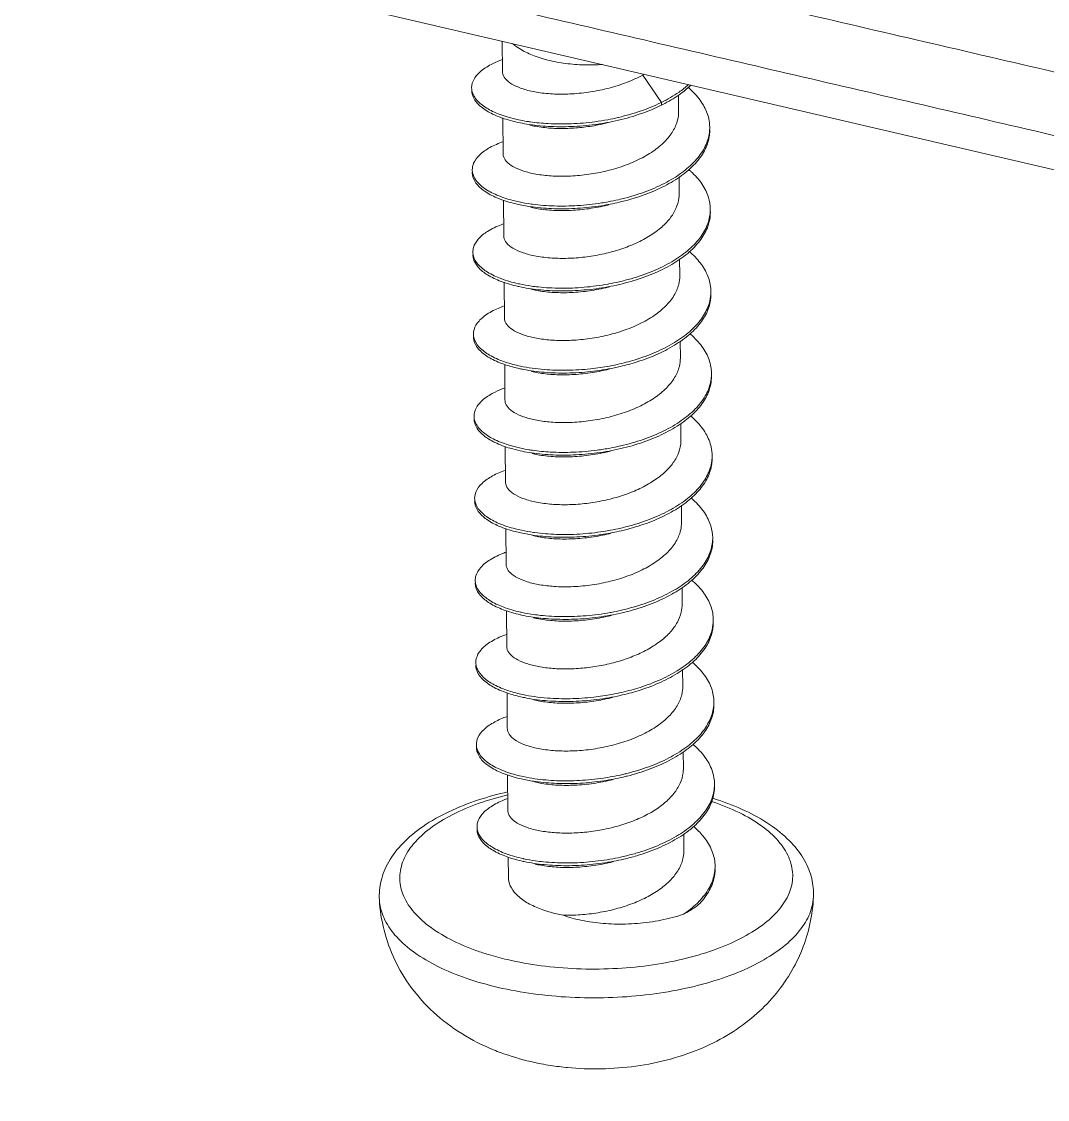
# Model space of a CAD drawing. Header units: millimetres. Extents: x 1884 to 2552, y 611 to 826.
# Drawn here: x 2005.06 to 2010.82, y 635.2 to 641.25 of the extents above; entities that cross this region are included whole.
import ezdxf

# ---------------------------------------------------------------- set-up
doc = ezdxf.new("R2010")
doc.units = ezdxf.units.MM
doc.layers.add('from', color=7, linetype='Continuous', lineweight=13)

# ---------------------------------------------------------------- blocks, each defined once
blk = doc.blocks.new('*u50')
at = {"color": 7, "linetype": 'Continuous'}
for p, q in [((-80.01827029347737, 36.86385281841513), (-80.02041706907721, 37.16063644761493)), ((-78.6613679917773, 36.83220227751508), (-78.48063451337725, 36.56740052401506)), ((-78.3154417508772, 36.47896581931514), (-78.3165860524773, 36.63716120411505)), ((-78.48063451337725, 36.56740052401506), (-78.48044297897718, 36.54092161881499)), ((-80.01252426237738, 36.06948566491496), (-80.01503691257722, 36.41685009001503)), ((-78.30969571967717, 35.68459866581497), (-78.31086182367721, 35.84580815281515)), ((-80.00677823127717, 35.27511851141503), (-80.00929287417739, 35.62275842511508)), ((-78.30394968857718, 34.89023151241508), (-78.30512354357734, 35.05251254751511)), ((-80.00103220007736, 34.48075135801514), (-80.00353831047732, 34.82721168111516)), ((-78.29820365737737, 34.09586435891515), (-78.2993682591773, 34.25686616711505)), ((-79.99528616897737, 33.68638420451498), (-79.99778263527719, 34.03151127361502)), ((-78.29245762627738, 33.30149720541499), (-78.29360034727733, 33.45947408611505)), ((-79.98954013777734, 32.89201705101505), (-79.99205240617721, 33.23932869171517)), ((-78.8788564775773, 33.24317755811512), (-78.87520852787725, 33.24402350461514)), ((-78.28671159507735, 32.50713005191506), (-78.28787699837721, 32.66824266101503)), ((-79.98379410667735, 32.09764989751511), (-79.98630891447738, 32.4453125985151)), ((-78.28096556397736, 31.71276289851517), (-78.28213941287731, 31.875043091615)), ((-79.97804807547732, 31.30328274411499), (-79.98055506607739, 31.64986473651493)), ((-78.27521953277733, 30.918395745015), (-78.27638262887717, 31.07918939371507)), ((-79.97230204437733, 30.50891559061506), (-79.97480320197724, 30.85469120221501)), ((-78.26947350167734, 30.12402859151507), (-78.27063252287735, 30.28425890551512)), ((-79.9665560131773, 29.71454843711513), (-79.96907102637738, 30.06223952811501)), ((-78.26372747057735, 29.32966143801514), (-78.26490056547732, 29.49183739151499)), ((-79.96188927997719, 29.06939015031503), (-79.96330885487737, 29.26564103691499)), ((-79.74585927357725, 27.28717622051499), (-79.66596150247733, 27.26990597011513)), ((-79.40731692457734, 27.23176707761513), (-79.39097481477734, 27.22963603211497))]:
    blk.add_line(p, q, dxfattribs=at)
blk.add_lwpolyline([(-84.03457348007737, 38.09542919401497), (-31.98478042597731, 25.97484134031515), (-5.019643914477228, 19.69576675041503)], dxfattribs=at)
for centre, radius, start, end in [((-79.20810162137718, 37.83828066511501), 1.1450377215, 298.5210037693973, 299.3391410374021), ((-79.16905870667733, 37.95874055931517), 1.5523385468, 295.9566858894975, 296.3258461817052), ((-79.15509825067738, 37.904472807915), 1.5213255998, 296.3251974870008, 296.823046670897), ((-79.4327953275772, 38.71998553021513), 2.3598462081, 280.5307520643984, 283.0020711012986), ((-79.42370209097726, 38.67936237701497), 2.3182187175, 283.0089802605956, 283.165260673406), ((-78.40334670197717, 36.32497812481506), 0.3889460718, 352.7841283953009, 0.4833420554982234), ((-79.50953636337726, 37.24236885251503), 1.6745739923, 257.9520804645006, 261.9877242948956), ((-79.42549923717729, 37.91858580621511), 2.3526482396, 280.506466305595, 282.989562661497), ((-78.38555064867728, 35.53057698781504), 0.3769502088, 356.533328351699, 0.5039543417999575), ((-79.42089099257737, 37.13032808481512), 2.3588596289, 280.4899809887063, 282.9663222205007), ((-79.52989839117731, 36.31899693761511), 1.5429555638, 257.3735663225979, 257.8734409943), ((-79.50295367197737, 36.45166193481509), 1.6783212882, 257.9255264406945, 261.9464412780994), ((-79.43377606367721, 37.19740355831505), 2.4271599993, 280.3217449915947, 280.5007859373035), ((-78.3893452284774, 34.73723496561502), 0.3864900547, 356.4718900100942, 0.3395513896059046), ((-79.4970517201773, 35.65923826921494), 1.6802661656, 258.0187352719933, 261.9186172506063), ((-79.41782876037723, 36.34848219781497), 2.3716617452, 280.5519215860045, 282.9447738092067), ((-78.39275041397718, 33.94276189971492), 0.3955870883, 356.5373052534977, 0.3470347376979137), ((-79.40981912237726, 35.54251116231512), 2.3598424425, 280.5317952226066, 283.0028306987011), ((-78.38080997697739, 33.14753685621508), 0.3893917276, 352.5681153966001, 0.4787641309958701), ((-79.40252864117724, 34.74114696791503), 2.3526801158, 280.5074665123021, 282.990433315607), ((-79.4864969115772, 34.06527345851509), 1.6749510398, 257.9541375780991, 261.9888929195964), ((-78.36291220737735, 32.35307564201503), 0.3772937809, 356.5372469632034, 0.5084630121972118), ((-79.50764918517734, 33.13798486051496), 1.5393367587, 257.2946676869957, 257.8735284011016), ((-79.48007713677725, 33.27360123511494), 1.6777197961, 257.9258531058949, 261.9486737478039), ((-79.39779203887724, 33.95229594821512), 2.3582846908, 280.4903995057995, 282.9674519907959), ((-78.3665406325772, 31.55978242731499), 0.3866688393, 356.4708878532945, 0.3370117833984526), ((-79.47294903507736, 32.48827985991511), 1.6868681705, 258.0222144558954, 261.9068778380053), ((-79.39443987037725, 33.16896859411509), 2.3695775846, 280.5493824235004, 282.9447295473993), ((-78.36960833667717, 30.76488153631499), 0.3954197444, 356.5839937532942, 0.4068232197018763), ((-80.13015386927736, 30.3535010564151), 0.1409345532, 179.8502377693941, 190.1258872708986), ((-79.46934135847732, 31.68228485091504), 1.6750472233, 257.9657617258991, 261.9106969040041), ((-79.38558282647728, 32.35920584151495), 2.3538750304, 280.5157584422034, 282.9963802707023), ((-79.37160596937724, 32.29743430401504), 2.2905425836, 283.0032076153954, 284.0158634855043), ((-78.34528061007722, 29.97003038651496), 0.3769035521, 356.5309430630967, 0.5004501783053661), ((-79.48633712267724, 30.7746801963151), 1.5595484002, 257.7418965630941, 257.8745371100945), ((-79.46219030367729, 30.89414919221508), 1.6814248118, 257.9251984449026, 261.936319288695), ((-79.38097878607732, 31.57127034211499), 2.3604028676, 280.5052252378957, 282.9631086769965), ((-78.35546597797725, 29.17674597201517), 0.3928026098, 356.4973026577065, 0.3222431371967893), ((-80.7552358035773, 28.87769025771513), 0.4551814453, 183.1935309716059, 188.0860794625065), ((-78.70467609687739, 29.40590142241513), 0.8168784715, 314.0083849614986, 314.6245514084007), ((-79.16794104237738, 30.13019085851511), 1.4508058743, 256.9103156961982, 259.4784922879012), ((-79.31765584227719, 31.09381989641497), 2.8944857009, 253.1793972305005, 256.9405097645948), ((-79.20352747997731, 29.62883209101506), 2.4036380739, 249.8094195619058, 256.9600988735956)]:
    blk.add_arc(centre, radius, start, end, dxfattribs=at)
for points, start_tangent, end_tangent in [([(-5.662924800377368, 20.78990181941504), (-6.032352048977373, 20.87575460081507), (-7.295416829977285, 21.16987561941505), (-8.55762616627726, 21.46379755481507), (-9.820069766377173, 21.75777405011513), (-12.34483435377729, 22.34569848991509), (-14.86962084617721, 22.93362803061495), (-17.39440145967728, 23.52155620231497), (-19.91918368337724, 24.10948474901511), (-24.96874728807734, 25.2853416462151), (-30.0183110434773, 26.46119857841518), (-35.06787475777719, 27.63705550111513), (-45.16700220687721, 29.98876935131511), (-55.26612965597724, 32.34048320141505), (-60.31569337027736, 33.516340124115), (-65.36525712567732, 34.69219705641513), (-70.41482073027737, 35.86805395351507), (-72.93960295407737, 36.45598250021499), (-75.46438356757722, 37.04391067201504), (-77.98917005987732, 37.63184021271513), (-80.5139346471774, 38.21976465261514), (-81.77637824617727, 38.51374114891519), (-83.03858756677732, 38.8076630989151), (-84.30165212917723, 39.10178432141515), (-84.67077122297724, 39.18791171011503)], (-0.9739532252521089, 0.226749013274622), (-0.9739316885210837, 0.2268414999387697)), ([(-5.581051293177325, 20.15629063071515), (-6.814979303677319, 20.44340154531506), (-8.049903324577372, 20.73105623021502), (-10.51892209067728, 21.30598540421511), (-15.45701470417725, 22.45587991851494), (-20.39516558507739, 23.60579258551502), (-25.33332053857725, 24.7557064734151), (-35.20963246647739, 27.05553482511505), (-40.14778827397731, 28.20544895781518), (-45.08594423997738, 29.355363132815), (-54.96225601417723, 31.6551914398151), (-64.83856795647716, 33.95501977791514), (-69.77672282697722, 35.10493374331509), (-74.71487315687727, 36.25484692381497), (-77.18397988137735, 36.82980896171512), (-79.65295734837719, 37.404749287615), (-80.88764279847737, 37.69225052821503), (-82.12195186717736, 37.97970106051503), (-83.3570243711772, 38.26721735621504), (-84.5905605002772, 38.554687720115)], (-0.9740739476732883, 0.2262298487471895), (-0.973810548469203, 0.2273609810194136)), ([(-79.0499809734772, 36.93444146831507), (-79.22897271947727, 36.93023160711505), (-79.40948048487735, 36.94426718211503), (-79.57891917757729, 36.97620725791512), (-79.72941782797739, 37.02456881941498), (-79.85396291227721, 37.08709851641515), (-79.91797414217717, 37.13375715711504)], (-0.9973023347094502, -0.07340335948088363), (-0.7589401474520234, 0.6511603892939902)), ([(-80.02010228847735, 36.98129321551505), (-80.11421781637728, 36.94146220981497), (-80.22544342167726, 36.87112783011503), (-80.2940095217773, 36.79252592221496), (-80.31716051737726, 36.70984834001501), (-80.31715596107733, 36.70880680951495)], (-0.9404775777129047, -0.3398557426604228), (0.008191619441569977, -0.9999664481225979)), ([(-78.6613679917773, 36.83220227751508), (-78.81625372357735, 36.76118531061502), (-78.9870889760773, 36.7064261774151), (-79.16616841347718, 36.66918721281513), (-79.34541142627722, 36.64993883401507), (-79.51672928267726, 36.64833799011512), (-79.67244807207726, 36.66325243921506), (-79.80549948887733, 36.69280506331506), (-79.90986233087733, 36.73445092351517), (-79.98082244567718, 36.78509759731514), (-80.01518320727723, 36.84125610701517), (-80.01785559467726, 36.86385157491509)], (-0.8786220435412014, -0.4775178578896116), (0.002657493296748813, 0.9999964688584544)), ([(-80.31715596107733, 36.70880680951495), (-80.31467709337721, 36.68343373891503)], (0.008191621280707944, -0.9999664481075321), (0.1814101927236181, -0.9834075157207106)), ([(-78.48063451337725, 36.56740052401506), (-78.31137745757724, 36.66681181651506), (-78.21980238117726, 36.73902869391509)], (0.8962839357709043, 0.4434806720467282), (0.7451325351652871, 0.666916415331151)), ([(-78.46862055357724, 36.54683517131502), (-78.31118592317739, 36.64033291141504), (-78.19602902187717, 36.73447946621513)], (0.8923966768617303, 0.451251782407716), (0.7189088576749346, 0.6951043478187434)), ([(-78.01441446967738, 36.3282592001151), (-78.02360657877716, 36.40998445911509), (-78.07570367857738, 36.54084312591499), (-78.17168045637732, 36.66445058191516), (-78.22502427767722, 36.71395890061513)], (-0.008112974961196607, 0.9999670892770817), (-0.7616403211507705, 0.6480000163559808)), ([(-80.31696442667726, 36.68232790441493), (-80.29377936827723, 36.60097226941502), (-80.2251910256773, 36.52320031191516), (-80.11397527127724, 36.45421197151495), (-79.96462117867736, 36.39781170381502), (-79.86963763157723, 36.37364369871511)], (0.008191619546398871, -0.9999664481217394), (0.9770648689399112, -0.2129418744245346)), ([(-80.31467709337721, 36.68343373891503), (-80.2939709026773, 36.62745117451504), (-80.22538256007738, 36.54967921701495), (-80.11416680567731, 36.48069087661497), (-79.96481271307721, 36.42429060891504), (-79.86398135377726, 36.39886028361502)], (0.1814101932723313, -0.983407515619489), (0.9779010619220567, -0.209068202010047)), ([(-78.8972229610772, 36.39519452301511), (-78.67808968177724, 36.45846398001504), (-78.48044297897718, 36.54092161881499)], (0.9738895569184624, 0.2270223137164298), (0.8962839358240187, 0.4434806719393827)), ([(-78.8957033624772, 36.42207299271513), (-78.67828121617731, 36.48494288511506), (-78.48961323147728, 36.562993873815)], (0.9737170685379687, 0.2277609941096694), (0.8991226871958348, 0.4376966910655608)), ([(-79.86963763157723, 36.37364369871511), (-79.78315468297728, 36.35729670251499), (-79.57689575337736, 36.33532403241497), (-79.35416342027725, 36.3338035577151), (-79.12394054317724, 36.3538209799151), (-78.8972229610772, 36.39519452301511)], (0.9770648689572972, -0.2129418743447608), (0.9738895569246456, 0.2270223136899053)), ([(-79.86398135377726, 36.39886028361502), (-79.78334621737736, 36.38377560761501), (-79.75138971677734, 36.37889364261514)], (0.9779010619525349, -0.2090682018674878), (0.9898347202857065, -0.1422224543344594)), ([(-79.75138971677734, 36.37889364261514), (-79.5770872877772, 36.36180293751499), (-79.35435495467732, 36.36028246281512), (-79.12413207757731, 36.38029988501512), (-79.0015021969773, 36.39988631651499)], (0.9898347202972438, -0.1422224542541619), (0.9831350598727739, 0.1828809832895628)), ([(-78.31548004857723, 36.47903215521501), (-78.3252182151773, 36.39690812921503), (-78.37070623107729, 36.28874766101512), (-78.4495928343772, 36.18845426871508), (-78.56178241247721, 36.09526914781509), (-78.7021857423772, 36.01384895601518), (-78.86139238047735, 35.94827678671504), (-79.03003551677739, 35.90005347801502), (-79.20647752317723, 35.86819717631511), (-79.38298208367723, 35.85356747021501), (-79.54815265157731, 35.85597545341511)], (0.005993992985285389, -0.9999820358626911), (-0.9978192261374563, 0.06600599935193541)), ([(-79.75468368077736, 36.34750826361505), (-79.70085196327727, 36.33622936151505), (-79.55149549997736, 36.31811164181499)], (0.9726628618400409, -0.2322217845016735), (0.9978192261497377, -0.0660059991662781)), ([(-79.55149549997736, 36.31811164181499), (-79.40652032787739, 36.31512980681509), (-79.25220735637731, 36.3252650889151), (-79.09338877837718, 36.34936046081498), (-78.99626560247725, 36.37120444691504)], (0.9978192261386455, -0.06600599933396036), (0.9691113895551715, 0.2466234267754075)), ([(-78.89147634187725, 35.60082484811505), (-78.8346392433773, 35.61485131901509), (-78.62131520277717, 35.68273609011499), (-78.4298247319773, 35.769710768815), (-78.26789173667726, 35.87329496581515), (-78.14204904417738, 35.99033897751519), (-78.05737515007718, 36.11715071011508), (-78.01728957027717, 36.249644459715), (-78.0142229352773, 36.30178029501508)], (0.9738698313194881, 0.2271069167721492), (-0.00811297500283126, 0.9999670892767439)), ([(-80.01375287777728, 36.18711818971497), (-80.13972387767717, 36.13069269671496), (-80.24075528867729, 36.0579396395151), (-80.29828045597719, 35.97793075391496), (-80.31124339317739, 35.91443930841501)], (-0.9407325478742585, -0.3391493378587166), (-0.002047043407894403, -0.9999979048044483)), ([(-78.89668613207732, 35.626139418815), (-78.83483077777737, 35.64133022421515), (-78.6215067370772, 35.70921499521501), (-78.43001626637738, 35.79618967391502), (-78.26808327107733, 35.89977387091517), (-78.14224057847719, 36.01681788261499), (-78.05756668447725, 36.1436296152151), (-78.01748110467724, 36.27612336481502)], (0.9743759897061847, 0.224925389149587), (0.1259890332351694, 0.9920316343264803)), ([(-79.54815265157731, 35.85597545341511), (-79.69585260147733, 35.87379109101516), (-79.82060676847732, 35.90505661171505), (-79.91762176557722, 35.94755618441513), (-79.9818271588772, 35.99798344611509), (-80.01097461537734, 36.05363882891515), (-80.01226185917722, 36.06949821281501)], (-0.9978192261422398, 0.0660059992796233), (0.00819629115923726, 0.9999664098414672)), ([(-80.31124339317739, 35.91443930841501), (-80.30998869697737, 35.8949145905151), (-80.30910992287727, 35.88920945141513)], (-0.002047043241403815, -0.999997904804789), (0.1722325413718873, -0.9850563190460642)), ([(-80.31105185887736, 35.88796040331499), (-80.30979716267734, 35.86843568541508), (-80.27522408037726, 35.78678197931504), (-80.19577027707737, 35.71080556251513), (-80.07464491447718, 35.64459248911498), (-79.91673639407736, 35.59183537981517), (-79.86388965017727, 35.57928549731514)], (-0.002047043289718685, -0.9999979048046901), (0.9770257666285892, -0.2131212127964217)), ([(-80.30910992287727, 35.88920945141513), (-80.27541561467729, 35.81326088441506), (-80.19596181137717, 35.73728446761515), (-80.07483644887725, 35.67107139421501), (-79.91692792847721, 35.61831428491496), (-79.85906968257723, 35.60468008031512)], (0.1722325419333958, -0.985056318947887), (0.9777381090330549, -0.2098289544950032)), ([(-78.00861502087719, 35.53389247191512), (-78.02651251157727, 35.64841636081496), (-78.08972294967725, 35.77786922051496), (-78.19601841517738, 35.89905908311516), (-78.21889229277735, 35.91924720961515)], (-0.008583930652663734, 0.9999631573885861), (-0.7611420564880951, 0.6485852063106847)), ([(-78.30973548827728, 35.68459835711496), (-78.31212601417724, 35.6424079072151), (-78.34096106967718, 35.54029556651517), (-78.40124906347728, 35.44214857941506), (-78.49066626097738, 35.35078470831513), (-78.60576950907739, 35.26876104401504), (-78.74212855397718, 35.19827573871498), (-78.89449629347723, 35.1410835316151), (-79.05701042027727, 35.098428315815), (-79.22341870717719, 35.07099533601513), (-79.38731927637718, 35.05888485481501), (-79.54240662047732, 35.06160829991518)], (0.007762301927242614, -0.9999698728805736), (-0.9978192261391684, 0.06600599932605453)), ([(-79.86388965017727, 35.57928549731514), (-79.72841536867736, 35.55568461981511), (-79.51727802477717, 35.53862140801516), (-79.29183997817722, 35.54235777201507), (-79.06119312067722, 35.56776757851503), (-78.89147634187725, 35.60082484811505)], (0.9770257666148746, -0.2131212128592944), (0.9738698313113774, 0.2271069168069294)), ([(-79.7429473016773, 35.58414166971511), (-79.7286069030772, 35.58216352491513), (-79.51746955917724, 35.56510031311495), (-79.2920315125773, 35.56883667711509), (-79.06138465507729, 35.59424648361505), (-78.99650208187722, 35.60538128001508)], (0.9900820440249329, -0.1404903772484465), (0.983206179943377, 0.1824982403234398)), ([(-79.54574946887737, 35.52374448831506), (-79.38057890087725, 35.52133650511496), (-79.20407434037725, 35.53596621121505), (-79.02763233397718, 35.56782251301502), (-78.99051953687717, 35.57683715711505)], (0.9978192261441552, -0.06600599925067063), (0.9691377209020736, 0.2465199341325863)), ([(-79.74893657917733, 35.55314560951501), (-79.69344941867735, 35.54156012601516), (-79.54574946887737, 35.52374448831506)], (0.9726354489604132, -0.2323365735857688), (0.9978192261256207, -0.06600599953085741)), ([(-78.89161409717735, 34.83161437561512), (-78.7747693855772, 34.8618628787151), (-78.56607099167718, 34.93465761031507), (-78.38121034717733, 35.02599724291508), (-78.22764419527721, 35.13322549231498), (-78.11156820447718, 35.25304581071509), (-78.03766730157736, 35.38165422741508), (-78.00929020567719, 35.5077835909151)], (0.9744590930501559, 0.224565081817872), (0.06045877942669986, 0.9981706948163894)), ([(-78.88572969047732, 34.80645503311507), (-78.77457785117736, 34.83538397361508), (-78.56587945727733, 34.90817870521505), (-78.38101881277726, 34.99951833771502), (-78.22745266087736, 35.10674658721496), (-78.11137667017738, 35.22656690561507), (-78.03747576717728, 35.35517532231506), (-78.00873534837729, 35.48841373231517), (-78.00842348657739, 35.50741356671506)], (0.9738838833604029, 0.2270466510012014), (-0.008583930608529544, 0.9999631573889651)), ([(-80.00816201687735, 35.39269336801499), (-80.03162100597729, 35.38389482341495), (-80.16281151387739, 35.31923571611492), (-80.25339955387722, 35.24430655511514), (-80.29974210797718, 35.16315119321507), (-80.30531818367717, 35.12007467501508)], (-0.9403631621187114, -0.340172196585932), (0.006287369528499067, -0.9999802342968646)), ([(-80.00660269427726, 35.27505944021505), (-80.0058950107773, 35.26329784301515), (-79.97938956267717, 35.20749428971499), (-79.91743347567717, 35.15647419361517), (-79.82007705917727, 35.112453629215), (-79.69203994947725, 35.07977676121504), (-79.54240662047732, 35.06160829991518)], (-0.008635018781132663, -0.9999627175303335), (0.9978192261340602, -0.06600599940327784)), ([(-80.30531818367717, 35.12007467501508), (-80.29997911967735, 35.08006438071516)], (0.006287369910139709, -0.9999802342944649), (0.2591926974034113, -0.9658256289893863)), ([(-80.30512664927733, 35.09359576991505), (-80.29978758537732, 35.05358547561514), (-80.25391691387722, 34.97293979441497), (-80.16379442087737, 34.89900945621503), (-80.03305918447722, 34.83579806431499), (-79.86698685517717, 34.78687728041496), (-79.85814253537728, 34.78492331281518)], (0.006287369710235394, -0.999980234295722), (0.9770832237740763, -0.212857637446389)), ([(-80.29997911967735, 35.08006438071516), (-80.2541084482773, 34.99941869951499), (-80.16398595527721, 34.92548836131505), (-80.03325071877725, 34.86227696941501), (-79.8671783894772, 34.81335618551498)], (0.2591926986141408, -0.9658256286644703), (0.9758133937105573, -0.2186051706961322)), ([(-78.00286196067736, 34.7395254042151), (-78.0032131600774, 34.75367940411502), (-78.03221594687739, 34.88659865601517), (-78.10638399567733, 35.01438866631497), (-78.21143093887736, 35.12341013281502)], (-0.006098579875413412, 0.9999814034888366), (-0.7598367870905235, 0.6501138800117643)), ([(-78.30398576437733, 34.89031223221514), (-78.31419585507729, 34.80628968121505), (-78.36057355547723, 34.69776652651512), (-78.44017736707724, 34.59762117201512), (-78.55251352817731, 34.50500402211514), (-78.69291867157722, 34.42403114551507), (-78.85210432657732, 34.35878500111517), (-79.0209963935772, 34.31075286941518), (-79.19626933327731, 34.27929494281511), (-79.37184836347728, 34.26482096681502), (-79.53666058937733, 34.26724114641502)], (0.005993359437948653, -0.9999820396600368), (-0.9978192261387658, 0.06600599933214268)), ([(-79.85814253537728, 34.78492331281518), (-79.67227706317726, 34.75524289731516), (-79.45678344307726, 34.74319411741499), (-79.22919715587727, 34.75224090171514), (-78.99869666077734, 34.78304312271507), (-78.88572969047732, 34.80645503311507)], (0.9770832237861661, -0.2128576373908935), (0.9738838833498553, 0.2270466510464435)), ([(-79.74319151927739, 34.75877437181498), (-79.68963676667727, 34.74754579611499), (-79.54000343767734, 34.72937733491494)], (0.9726634132440569, -0.2322194749292597), (0.9978192261327438, -0.06600599942317796)), ([(-79.73808433427735, 34.78989302241507), (-79.67246859757734, 34.78172180241495), (-79.45697497747733, 34.76967302251501), (-79.22938869027735, 34.77871980681516), (-78.99888819517719, 34.80952202781509)], (0.9900084716458706, -0.1410078936421917), (0.9838169235407865, 0.179176619442221)), ([(-79.54000343767734, 34.72937733491494), (-79.3753378811773, 34.72695218421518), (-79.19829495247723, 34.74160343281505), (-79.01887853197718, 34.77415471721497), (-78.98477353427734, 34.78247011601502)], (0.9978192261390707, -0.06600599932753233), (0.9691390506676978, 0.2465147063988549)), ([(-78.88654860237739, 34.03709282611499), (-78.71565350197739, 34.08364967081502), (-78.51209686697734, 34.16123731311495), (-78.33432326177717, 34.25677902831512), (-78.18950384307732, 34.36744920121509), (-78.08348181207725, 34.48981258451499), (-78.02053695087739, 34.61996272941496), (-78.00358767787725, 34.71345105211503)], (0.974543200091803, 0.2241998018617055), (0.06137201769878123, 0.9981149610358421)), ([(-78.87998406227734, 34.01208960691497), (-78.71546196757731, 34.05717076561496), (-78.51190533257727, 34.13475840791511), (-78.33413172737733, 34.2303001232151), (-78.18931230867724, 34.34097029611507), (-78.08329027767718, 34.46333367941497), (-78.02034541647731, 34.59348382431517), (-78.00267042627729, 34.71304649911508)], (0.9739018359747451, 0.2269696320766744), (-0.006098579933408451, 0.9999814034884827)), ([(-80.00288030277738, 34.59815755701516), (-80.06182607327719, 34.57470359661511), (-80.18340959437728, 34.50714902331515), (-80.2633308902773, 34.43029170881505)], (-0.9402326950382833, -0.3405326404047734), (-0.5853555835158945, -0.8107766898762981)), ([(-80.2633308902773, 34.43029170881505), (-80.29837678117724, 34.34825320491495), (-80.29972501997736, 34.32570839211508)], (-0.5853555837853422, -0.8107766896817652), (0.01575157976034125, -0.9998759361716102)), ([(-80.00082184457733, 34.4807716155151), (-79.99318225897719, 34.44445091671514), (-79.9552984170773, 34.39403617411494), (-79.88782947387722, 34.34885302811495), (-79.79328770187726, 34.311238060915), (-79.67459840087736, 34.28332846431499), (-79.53666058937733, 34.26724114641502)], (0.01751593896122286, -0.9998465841729454), (0.9978192261391582, -0.06600599932620939)), ([(-80.29972501997736, 34.32570839211508), (-80.28714243227728, 34.26536384971496)], (0.01575157980814384, -0.9998759361708571), (0.3786080803335579, -0.9255570871135601)), ([(-77.99717058177725, 33.94515791601498), (-78.00033996907723, 33.99241727661501), (-78.04068870737729, 34.12446644981515), (-78.12563156477722, 34.25034067711499), (-78.20594871157732, 34.32928633451502)], (-0.006119819630431579, 0.9999812737285089), (-0.7601294671305421, 0.6497716469651766)), ([(-80.29953348557729, 34.29922948701505), (-80.2869508978772, 34.23888494461494), (-80.22989643027722, 34.15950936331501), (-80.12932837897733, 34.08787058611506), (-79.98930674707731, 34.02787987351508), (-79.85239891597735, 33.99054507651499)], (0.01575157944418797, -0.9998759361765905), (0.9771389727767591, -0.2126015707392115)), ([(-80.28714243227728, 34.26536384971496), (-80.23008796457725, 34.18598826841503), (-80.12951991337718, 34.11434949131512), (-79.98949828147738, 34.0543587786151), (-79.84586125347732, 34.01557580491499)], (0.3786080795650253, -0.9255570874279357), (0.9780881906658888, -0.208190997115457)), ([(-79.85239891597735, 33.99054507651499), (-79.81548139927736, 33.98297910321503), (-79.61486438927727, 33.95600207351504), (-79.39554739497726, 33.94906030941502), (-79.16637564777739, 33.96345797431513), (-78.93659149637733, 33.99963931611501), (-78.87998406227734, 34.01208960691497)], (0.9771389728026818, -0.212601570620069), (0.973901835965398, 0.2269696321167818)), ([(-79.73326275437739, 33.99565817361508), (-79.61505592367735, 33.98248097861506), (-79.39573892937733, 33.97553921451504), (-79.16656718217723, 33.98993687941515), (-78.98351469617728, 34.01692676691505)], (0.9899087308467728, -0.1417064027958218), (0.9830686515604699, 0.1832376225535561)), ([(-78.29823259917725, 34.09588768841513), (-78.30828709477737, 34.01257025561495), (-78.35389726877725, 33.90493376741506), (-78.43358577497725, 33.8041063185151), (-78.54513351567721, 33.71176105311497), (-78.68212408947738, 33.63213033131501), (-78.83894304807723, 33.56698097691515), (-79.00955210987718, 33.51770684141502), (-79.18902722257735, 33.48512355881508), (-79.36619684627726, 33.47045060861501), (-79.5309145581773, 33.47287399301513)], (0.005944712185880124, -0.9999823300424), (-0.997819226138224, 0.0660059993403312)), ([(-79.73744055027737, 33.96442792931498), (-79.67219521807738, 33.95109749931498), (-79.53425740657735, 33.93501018141501)], (0.9725518433915258, -0.2326862950750332), (0.9978192261371585, -0.06600599935643899)), ([(-79.53425740657735, 33.93501018141501), (-79.3694451806773, 33.93259000181502), (-79.19386615057738, 33.94706397771506), (-79.01859321077723, 33.97852190441495), (-78.97902742127735, 33.98810264071494)], (0.9978192261415784, -0.06600599928962236), (0.9691375979176067, 0.2465204176178747)), ([(-78.87520852787725, 33.24402350461514), (-78.65761510707716, 33.30666621591513), (-78.45970363847732, 33.3889178766151), (-78.28945677477736, 33.48848842101506), (-78.15374236737739, 33.60238988381502), (-78.05803671267722, 33.72705680651507), (-78.00620387347726, 33.85848991461512), (-77.99788553487724, 33.91886897701511)], (0.9739673616213305, 0.2266882848679755), (0.06034426483709325, 0.9981776243240834)), ([(-78.87423882447729, 33.21772585761505), (-78.65742357267732, 33.28018731081511), (-78.45951210407725, 33.36243897151508), (-78.28926524037729, 33.46200951591504), (-78.15355083297732, 33.57591097861496), (-78.05784517827738, 33.700577901315), (-78.00601233907719, 33.8320110095151), (-77.99697904747723, 33.91867901091496)], (0.9738891528839333, 0.2270240469532133), (-0.006119819512476603, 0.9999812737292307)), ([(-79.9971313487772, 33.80382052511504), (-80.08977656297725, 33.76471223971498), (-80.20145313957732, 33.69449192941511), (-80.27051067407729, 33.61595917591512), (-80.29417376377728, 33.53330304631504), (-80.2941701720772, 33.53133821121514)], (-0.9404631436679203, -0.3398956831180012), (0.00900456692938593, -0.999959458065383)), ([(-79.5309145581773, 33.47287399301513), (-79.67122185697735, 33.48937273241495), (-79.79135027917732, 33.51805875761511), (-79.8866764562772, 33.55687570921509), (-79.95353015637738, 33.60337790231506), (-79.98933532857723, 33.65482431211512), (-79.9949896613773, 33.68638824661502)], (-0.9978192261436165, 0.06600599925881152), (-0.01363126644330249, 0.9999070899714391)), ([(-80.2941701720772, 33.53133821121514), (-80.29167695667729, 33.50593948671508)], (0.009004568456389073, -0.9999594580516323), (0.1815534851336115, -0.9833810716277996)), ([(-80.29397863767736, 33.50485930601508), (-80.27130473247735, 33.42439986201498), (-80.20320789467723, 33.34655331731506), (-80.09244322577729, 33.27744592161503), (-79.94348162207734, 33.22088692821512), (-79.84665355437733, 33.196174866315)], (0.009004566931267154, -0.999959458065366), (0.9770681045914903, -0.2129270273826051)), ([(-80.29167695667729, 33.50593948671508), (-80.2714962668772, 33.45087876721504), (-80.20339942897726, 33.37303222241508), (-80.09263476007732, 33.30392482671505), (-79.94367315647719, 33.24736583331514), (-79.84095854877728, 33.22138326661502)], (0.1815534849226621, -0.9833810716667455), (0.9779097397103503, -0.2090276081756549)), ([(-77.99143184357717, 33.15079057971502), (-78.00030032377731, 33.23103998711508), (-78.05189577327724, 33.36195562441503), (-78.14740401447739, 33.48566586861511), (-78.2018266919772, 33.53630896381515)], (-0.008034125945657784, 0.9999677258893356), (-0.7614468816767859, 0.6482273107365185)), ([(-79.52516852707731, 32.67850683951497), (-79.37008118297717, 32.67578339441502), (-79.20618061367736, 32.68789387561515), (-79.03977232687726, 32.71532685541501), (-78.87725820007722, 32.75798207111507), (-78.72489046057717, 32.81517427821495), (-78.58853141567738, 32.88565958361505), (-78.47342816757737, 32.96768324791515), (-78.38401096997723, 33.05904711901508), (-78.32372297627717, 33.15719410611496), (-78.29488792077723, 33.25930644671507), (-78.29249739487727, 33.30149689671498)], (0.9978192261391684, -0.06600599932605453), (-0.007762301927242614, 0.9999698728805736)), ([(-79.84665355437733, 33.196174866315), (-79.76233320257734, 33.18017992691512), (-79.55630511887739, 33.15798971971503), (-79.33370709887731, 33.15623493661519), (-79.10351658987724, 33.17601072131515), (-78.87423882447729, 33.21772585761505)], (0.977068104583207, -0.2129270274206147), (0.9738891528959859, 0.2270240469015102)), ([(-79.84095854877728, 33.22138326661502), (-79.76252473687737, 33.20665883211518), (-79.72837051547731, 33.20141972201509)], (0.9779097397164165, -0.2090276081472744), (0.9898366797818137, -0.1422088160365431)), ([(-79.73169944837719, 33.170040100915), (-79.67816615187735, 33.15881542291504), (-79.52851137537732, 33.14064302791508)], (0.9726634429076416, -0.2322193506817489), (0.9978192261450284, -0.0660059992374703)), ([(-79.72837051547731, 33.20141972201509), (-79.55649665317719, 33.18446862481505), (-79.33389863327739, 33.18271384171499), (-79.10370812427732, 33.20248962641494), (-78.97848443917724, 33.22242350351507)], (0.989836679759524, -0.1422088161916885), (0.9831319643780777, 0.1828976233254613)), ([(-79.52851137537732, 33.14064302791508), (-79.36379366347728, 33.13821964351496), (-79.18662403977737, 33.15289259381507), (-79.0071489270772, 33.18547587641501), (-78.97328147637722, 33.19373582631511)], (0.9978192261450152, -0.06600599923767084), (0.9691390629447275, 0.2465146581333771)), ([(-78.8736735351772, 32.44867755611494), (-78.81430274117724, 32.46322308411504), (-78.60078351847733, 32.53088509121494), (-78.40900667577716, 32.61766035411506), (-78.24670765847736, 32.72107651931515), (-78.12043404357723, 32.83799065461494), (-78.03528169157721, 32.96471589971497), (-77.99468939877738, 33.09717003591504)], (0.9743729279504063, 0.2249386522529031), (0.1297332571406563, 0.991548930709764)), ([(-78.86849225757737, 32.42335640661508), (-78.81411120687721, 32.43674417901502), (-78.60059198407725, 32.50440618611515), (-78.40881514137732, 32.59118144901504), (-78.24651612407729, 32.69459761421513), (-78.12024250917739, 32.81151174951515), (-78.03509015717736, 32.93823699461495), (-77.99449786437731, 33.07069113071498), (-77.99124030917733, 33.124311674615)], (0.9738697527027335, 0.2271072538927736), (-0.008034125959344725, 0.9999677258892256)), ([(-79.9908090857773, 33.00963618021501), (-80.11538932897724, 32.95397488651497), (-80.21688348207726, 32.88132515481516), (-80.27490708037726, 32.80137381661507), (-80.28827121957738, 32.73697071861511)], (-0.940727124535742, -0.3391643807399511), (-0.002049457158464109, -0.9999978998604725)), ([(-79.52516852707731, 32.67850683951497), (-79.6728491117774, 32.69631896101509), (-79.79774304817738, 32.72762820771504), (-79.89418209807718, 32.76982406771504), (-79.95844092337734, 32.82005942241517), (-79.98790260207738, 32.87571093431507), (-79.98926462847726, 32.89202134341508)], (-0.9978192261398755, 0.0660059993153656), (0.008070788675861805, 0.9999674306546936)), ([(-80.28827121957738, 32.73697071861511), (-80.28712935577732, 32.71836710371508), (-80.28613031677719, 32.71176465001508)], (-0.002049455785226171, -0.999997899863287), (0.1727214327327412, -0.9849707136127193)), ([(-80.28807968517731, 32.71049181351509), (-80.28693782137725, 32.69188819861506), (-80.25287366287739, 32.61019546501507), (-80.17390316477736, 32.53413311551503), (-80.05321601297737, 32.46779066711497), (-79.89568295017739, 32.41486595391507), (-79.84090562427718, 32.40181643071514)], (-0.002049457207232405, -0.9999978998603727), (0.9770257253644755, -0.2131214019661581)), ([(-80.28613031677719, 32.71176465001508), (-80.25306519727724, 32.63667437011509), (-80.1740946991772, 32.56061202061505), (-80.05340754727717, 32.49426957231503), (-79.89587448457723, 32.44134485901509), (-79.83605011967734, 32.42720339281504)], (0.1727214326889621, -0.9849707136203961), (0.9777435350864965, -0.2098036691684896)), ([(-77.98563328307728, 32.35642383651498), (-78.0030802371773, 32.46948155281507), (-78.0657953686773, 32.59900299761512), (-78.1716334637772, 32.72030640551498), (-78.19595342537718, 32.741817989315)], (-0.0086332458611562, 0.9999627328385298), (-0.7611826169398007, 0.6485376038971653)), ([(-78.28674210547729, 32.507119061715), (-78.2963847604774, 32.42549282181517), (-78.34121889187736, 32.31817618421496), (-78.42023271227731, 32.21725899011494), (-78.53153072417717, 32.12448658871494), (-78.66893047867734, 32.04423362441503), (-78.82513773407732, 31.97905482541501), (-78.99557303807728, 31.92955530511495), (-79.1755671940773, 31.89664863631492), (-79.35395734147733, 31.88174178351505), (-79.51942249587728, 31.88413968601503)], (0.005870507127092805, -0.9999827684245718), (-0.9978192261390556, 0.06600599932776095)), ([(-79.84090562427718, 32.40181643071514), (-79.70765949967722, 32.37851611501515), (-79.49672985637721, 32.36123037161519), (-79.27140126647737, 32.36472971871513), (-79.04076121097728, 32.38989757401509), (-78.86849225757737, 32.42335640661508)], (0.9770257253465868, -0.2131214020481653), (0.9738697527107224, 0.2271072538585158)), ([(-79.72595253727718, 32.37567664901508), (-79.67044592897719, 32.36408799591504), (-79.52276534427733, 32.34627587441514)], (0.9726365065196453, -0.2323321462588857), (0.997819226136852, -0.06600599936107177)), ([(-79.7199265751774, 32.40666814751512), (-79.7078510340773, 32.40499502011494), (-79.49692139077729, 32.38770927671499), (-79.27159280087722, 32.39120862381492), (-79.04095274527731, 32.41637647911512), (-78.9734852913773, 32.42791858941496)], (0.9900835373777348, -0.1404798526963628), (0.9832032790774055, 0.1825138679975786)), ([(-79.52276534427733, 32.34627587441514), (-79.35796761547726, 32.34385520291494), (-79.1824542045772, 32.35831922171496), (-79.00724828427724, 32.38975374411507), (-78.96753535537732, 32.39936831931504)], (0.9978192261445384, -0.06600599924487578), (0.9691375996728092, 0.2465204107177049)), ([(-78.86859883167722, 31.6541529517151), (-78.75420207347724, 31.68369896791501), (-78.54528507227724, 31.75627590301497), (-78.36011715707718, 31.84742317481505), (-78.20616745337725, 31.95449225081506), (-78.08964708557733, 32.07419299731509), (-78.01525888747733, 32.20272626201495), (-77.98630726147735, 32.33028722701511)], (0.9744550304616939, 0.2245827099486948), (0.06040654697406391, 0.9981738571424671)), ([(-78.86274557427737, 31.62898645541509), (-78.75401053907717, 31.65722006281499), (-78.54509353787716, 31.72979699791495), (-78.35992562277738, 31.82094426971503), (-78.20597591907722, 31.92801334571504), (-78.08945555117725, 32.04771409221507), (-78.01506735307726, 32.17624735691516), (-77.98581635757728, 32.30945806321506), (-77.98544174877725, 32.32994493141518)], (0.9738829428321433, 0.2270506852238157), (-0.008633245855632757, 0.9999627328385775)), ([(-79.98513967297731, 32.21523768031511), (-80.00697302597723, 32.20707148781503), (-80.1385870015772, 32.14254751431508), (-80.22964841097723, 32.06771067951513), (-80.27649516107726, 31.98660111591516), (-80.28233568377732, 31.94260585201505)], (-0.9403840716735633, -0.34011438920259), (0.005710385719943577, -0.9999836956145484)), ([(-79.51942249587728, 31.88413968601503), (-79.65972979467733, 31.90063842551513), (-79.7798582168773, 31.92932445061501), (-79.87518439407722, 31.96814140231504), (-79.94203809407736, 32.01464359531496), (-79.9778432662772, 32.06609000521507), (-79.98349759907728, 32.09765393971497)], (-0.9978192261436165, 0.06600599925881152), (-0.01363126644330249, 0.9999070899714391)), ([(-80.28233568377732, 31.94260585201505), (-80.27724687737737, 31.90351172821511)], (0.005710385885444222, -0.9999836956136031), (0.2536349977515995, -0.9672999989225401)), ([(-80.28214414937725, 31.91612694681498), (-80.27705534307734, 31.87703282311509), (-80.23168914397729, 31.79633629711498), (-80.14204056237736, 31.72230889321509), (-80.01172957907738, 31.65895812621511), (-79.84601474857732, 31.60986127431511), (-79.83515838447738, 31.60745481991512)], (0.005710385662661009, -0.9999836956148753), (0.9770781657781944, -0.2128808539054633)), ([(-78.0823390649773, 31.8355464788151), (-78.18855132997737, 31.94602583861501)], (-0.6101343111519508, 0.7922980009788831), (-0.7597377922569659, 0.6502295648588361)), ([(-80.27724687737737, 31.90351172821511), (-80.23188067837737, 31.822815202215), (-80.1422320967772, 31.74878779831511), (-80.01192111347723, 31.68543703131513), (-79.84620628297716, 31.63634017941513)], (0.2536349975674381, -0.9672999989708289), (0.9755105254470173, -0.2199527557046836)), ([(-77.97987848217736, 31.56205678681499), (-77.98021375217718, 31.57585857921504), (-78.00887673467719, 31.70823109231515), (-78.0823390649773, 31.8355464788151)], (-0.006054303799660645, 0.9999816725348027), (-0.6101343110157039, 0.7922980010838045)), ([(-78.28098329577733, 31.71276278821506), (-78.28965559417725, 31.63524658341498), (-78.32758848107733, 31.53757120321507), (-78.39430534667736, 31.44442653441502), (-78.48740861087731, 31.35829197991507), (-78.60355491347718, 31.28139567611493), (-78.73857495157722, 31.2156346280151), (-78.88762292177717, 31.16250671461512), (-79.04535021077731, 31.12305699911508), (-79.20609710827739, 31.0978402707151), (-79.3640956708773, 31.08690115851505), (-79.51367646477729, 31.0897725325151)], (0.006217015849590144, -0.9999806741702192), (-0.9978192261386366, 0.06600599933409358)), ([(-79.83515838447738, 31.60745481991512), (-79.65158129497718, 31.57802122531507), (-79.43627171707726, 31.56574546931506), (-79.20876975957731, 31.57455311361514), (-78.97825048357731, 31.60511366761511), (-78.86274557427737, 31.62898645541509)], (0.9770781657740921, -0.2128808539242922), (0.9738829428250722, 0.2270506852541465)), ([(-79.7150588047773, 31.61241872561504), (-79.6517728292772, 31.60450013041509), (-79.43646325147733, 31.59222437441508), (-79.20896129397738, 31.60103201881498), (-78.97844201787734, 31.63159257271514), (-78.96841733277734, 31.63342897391499)], (0.9900128181138071, -0.1409773739660298), (0.9832511801000607, 0.1822556359398469)), ([(-79.5170193130773, 31.55190872101502), (-79.35155415867735, 31.549510818415), (-79.17316401127732, 31.5644176712151), (-78.9931698552773, 31.59732434011516), (-78.96178946107739, 31.60500170411501)], (0.9978192261397447, -0.0660059993173421), (0.969139074457412, 0.246514612872809)), ([(-79.72020731537737, 31.58130609031514), (-79.66684144647729, 31.57011182631504), (-79.5170193130773, 31.55190872101502)], (0.9726636192505479, -0.2322186120586058), (0.997819226136125, -0.06600599937206549)), ([(-78.86362837307729, 30.85961000701514), (-78.68780934677739, 30.90773007361508), (-78.48556125767732, 30.98538303201508), (-78.3090212879772, 31.08079329741508), (-78.16525092667734, 31.19115998601501), (-78.06000225677735, 31.31308458681519), (-77.99748811447739, 31.44270675801499), (-77.98060505247736, 31.53598076131516)], (0.9745496937941502, 0.2241715734113671), (0.06138959998492245, 0.9981138797821075)), ([(-78.85700006087723, 30.83462152131506), (-78.68682813757732, 30.88150411951506), (-78.48474972127724, 30.95918699961499), (-78.30838039447735, 31.05460273851509), (-78.16476829187718, 31.16495235791513), (-78.05965384927731, 31.28684070541499), (-77.99724063987719, 31.41641199151513), (-77.9796871005774, 31.53557788081503)], (0.973902462922093, 0.2269669418974516), (-0.006049447289618136, 0.9999817019263353)), ([(-79.97994897137733, 31.42069953551504), (-80.04968618917724, 31.39240507761497), (-80.16776959967729, 31.32429827031501), (-80.24424844417717, 31.24725674321508), (-80.27607410307724, 31.16537042981508), (-80.27680011817733, 31.14823891901506)], (-0.9402774523569009, -0.3404090371732458), (0.01630065475643941, -0.9998671355007682)), ([(-79.9777515679773, 31.30328678621504), (-79.97209723517722, 31.27172285171514), (-79.93629206287733, 31.22027644181503), (-79.86943836287719, 31.17377424881511), (-79.77411218577731, 31.13495729721512), (-79.65398376357734, 31.10627127201496), (-79.51367646477729, 31.0897725325151)], (0.01363126644330249, -0.9999070899714391), (0.9978192261436165, -0.06600599925881152)), ([(-80.27680011817733, 31.14823891901506), (-80.27422847077719, 31.12247774451498)], (0.01630065593820254, -0.9998671354815021), (0.1788915333613281, -0.9838688018692497)), ([(-80.27661744257739, 31.12175985831504), (-80.26149688697728, 31.055801995715), (-80.2017447897772, 30.97718054971506), (-80.09909197737738, 30.90648267781512), (-79.95764375267731, 30.84754081231517), (-79.82941508047725, 30.81307513731508)], (0.01621180843696853, -0.9998685799979932), (0.9771253098840488, -0.2126643571076302)), ([(-80.27422847077719, 31.12247774451498), (-80.26198220547735, 31.08292285121502), (-80.20254315127727, 31.00421995581496), (-80.10013931887738, 30.93341806201511), (-79.9588698704772, 30.87435778041504), (-79.8230288894772, 30.83813795081505)], (0.1788915347712499, -0.9838688016128913), (0.978058603832143, -0.2083299485669767)), ([(-77.97419855997737, 30.76768915291495), (-77.97996925277721, 30.83211618191513), (-78.02588782097723, 30.96306376111511), (-78.11569918997725, 31.08737264361503), (-78.18312550217729, 31.15195970491504)], (-0.007095877482940121, 0.9999748239444568), (-0.7601760807149468, 0.6497171125257998)), ([(-78.27525023867724, 30.91838233671501), (-78.28485564557718, 30.8369098830151), (-78.32961469087718, 30.72962991231498), (-78.40855950817718, 30.62870918041494), (-78.51982613037717, 30.53589975631508), (-78.65726726677735, 30.45558374561506), (-78.81342724367732, 30.39039704001516), (-78.98383844837736, 30.34087802961517), (-79.16387402147734, 30.30794095581496), (-79.34237302897736, 30.29301064341507), (-79.50793043357726, 30.29540537911498)], (0.005865493860702896, -0.9999827978429281), (-0.9978192261385754, 0.06600599933501912)), ([(-79.82941508047725, 30.81307513731508), (-79.78305416717717, 30.80371807481515), (-79.58230030677737, 30.77777401691515), (-79.3634037593772, 30.77175445701505), (-79.13511038607726, 30.78690980881515), (-78.90654117787722, 30.82364516381517), (-78.85700006087723, 30.83462152131506)], (0.9771253098909346, -0.2126643570759923), (0.9739024629239916, 0.2269669418893053)), ([(-79.7144604834773, 30.786942306215), (-79.65894864517736, 30.7753527409152), (-79.51127328197731, 30.75754156751509)], (0.9726365991287699, -0.2323317585592217), (0.9978192261247373, -0.0660059995442123)), ([(-79.71043036367723, 30.81821194421514), (-79.5836698746773, 30.80434392831512), (-79.36474617677732, 30.79821099351511), (-79.1363709195773, 30.81326831961519), (-78.96061070787732, 30.83944285111511)], (0.9898936607337306, -0.141811637178244), (0.9830749355712615, 0.1832039056667736)), ([(-79.51127328197731, 30.75754156751509), (-79.34986172717731, 30.75500925411507), (-79.1779858438772, 30.76868250661505), (-79.00609375357726, 30.79867352811493), (-78.95604317047719, 30.81063353091508)], (0.9978192261362884, -0.06600599936959389), (0.9691338750790508, 0.2465350526279434)), ([(-78.85125441457717, 30.04025602021511), (-78.81254707717721, 30.04963787941506), (-78.59877504917722, 30.11551935051511), (-78.40592630267724, 30.2004902481151), (-78.24170684607725, 30.30216856201514), (-78.11267977997727, 30.41750530611512), (-78.02400329177726, 30.54290623741508), (-77.97922473637732, 30.67437534091505), (-77.9740070337773, 30.74121023781504)], (0.9738710565197007, 0.227101662858734), (-0.007224325311702575, 0.9999739042214006)), ([(-78.8168582421772, 30.07508413221512), (-78.60268065417722, 30.14062788281512), (-78.40929720047734, 30.2253151801151), (-78.24444240087723, 30.32677360821503), (-78.11471082917728, 30.44196061141497), (-78.02529360737731, 30.56728506861509), (-77.97977097967737, 30.69875078711516), (-77.97489116577731, 30.74132035541493)], (0.9702231858195552, 0.2422126538770278), (0.05959843868543797, 0.9982224331812316)), ([(-79.97368409217734, 30.62649773091516), (-80.09344511727727, 30.57345839561503), (-80.19618803507728, 30.50149406521496), (-80.25596402567726, 30.42211565371508), (-80.27108794107721, 30.35386943691515)], (-0.9407060029713448, -0.3392229590898536), (-0.00138769195357846, -0.9999990371550574)), ([(-79.50793043357726, 30.29540537911498), (-79.65776343097718, 30.31361047881501), (-79.78592439437739, 30.34636163451501), (-79.88330047047725, 30.39047852581507), (-79.94516138237736, 30.44159213011494), (-79.97141503637727, 30.49706834791505), (-79.9721287553773, 30.50885266081514)], (-0.9978192261333957, 0.06600599941332082), (0.008318401236269892, 0.9999654015019083)), ([(-77.96839143507736, 29.97332241001504), (-77.98634491077723, 30.08802369241516), (-78.04925444927721, 30.21693516721507), (-78.15489628697719, 30.33766478511507), (-78.1788358087772, 30.35881879511498)], (-0.008539457588989257, 0.9999635381673103), (-0.7613004916802316, 0.6483992299250807)), ([(-80.27087362817724, 30.32739045901508), (-80.26999285127727, 30.31114296711507), (-80.2374914262773, 30.22972715281503), (-80.16042843647733, 30.15375051771503), (-80.04188761497721, 30.08725622721499), (-79.88660852867724, 30.03390890271498), (-79.82366796637734, 30.01871297331513)], (-0.001722383859097189, -0.9999985166958208), (0.9770284457115097, -0.2131089305274455)), ([(-80.26889320417717, 30.32872313781513), (-80.23890241017739, 30.25797892511514), (-80.16276118437736, 30.18180219911505), (-80.04501796627733, 30.11503167191518), (-79.89038484827734, 30.0613468690151), (-79.81858228227725, 30.04404983191512)], (0.1750931441493813, -0.9845518731239529), (0.9777831822859929, -0.2096188169957003)), ([(-79.82366796637734, 30.01871297331513), (-79.70079736997718, 29.99684832651496), (-79.49187920047734, 29.97856409861492), (-79.26820153497738, 29.98079624971501), (-79.03870110117737, 30.00446577741513), (-78.85125441457717, 30.04025602021511)], (0.977028445697328, -0.2131089305924637), (0.9738710565063236, 0.2271016629160987)), ([(-79.70504796667728, 30.0239044376151), (-79.49642031687722, 30.00521201321499), (-79.27284554527728, 30.00702802001501), (-79.04326455417731, 30.03029140751505), (-78.95598662837733, 30.04486473321504)], (0.9898890922452457, -0.1418435231298331), (0.9831790799173283, 0.1826441808898272)), ([(-78.26951327027723, 30.12402828281506), (-78.27190379617718, 30.08183783281515), (-78.30073885167735, 29.97972549221504), (-78.36102684547723, 29.88157850511493), (-78.45044404297732, 29.790214634015), (-78.56554729107734, 29.70819096971513), (-78.70190633597736, 29.63770566431504), (-78.85427407547718, 29.58051345721492), (-79.01678820227721, 29.5378582415151), (-79.18319648917736, 29.510425261715), (-79.34709705837736, 29.4983147805151), (-79.50218440247727, 29.50103822561505)], (0.007762301927242614, -0.9999698728805736), (-0.9978192261391684, 0.06600599932605453)), ([(-79.70871524807717, 29.99257180431505), (-79.65536024827725, 29.981379513815), (-79.50552725077728, 29.96317441401493)], (0.9726636247070697, -0.2322185892035881), (0.9978192261422002, -0.06600599928022466)), ([(-79.50552725077728, 29.96317441401493), (-79.33996984617738, 29.96077967831502), (-79.16147083877718, 29.97570999071513), (-78.98143526557737, 30.00864706451512), (-78.95029740357722, 30.01626741581504)], (0.9978192261347926, -0.0660059993922052), (0.969139061063047, 0.2465146655309486)), ([(-78.85148463437736, 29.27102304221512), (-78.72781034287732, 29.30324718851512), (-78.5205628878773, 29.37629761851508), (-78.33716400417734, 29.4676757361151), (-78.18494924857737, 29.57474177431504), (-78.07000812487718, 29.69422910871504), (-77.99694075947718, 29.82237478611501), (-77.96906768747726, 29.94722414871512)], (0.974471173787089, 0.2245126532247421), (0.06048997031359184, 0.9981688051083649)), ([(-78.84550749337723, 29.24588504791495), (-78.72048607017723, 29.2788637696151), (-78.51398853147725, 29.35251484841501), (-78.33157252707724, 29.44440188091517), (-78.18052758077738, 29.55186675791515), (-78.06689085427729, 29.67162948881514), (-77.99520613837717, 29.79991914071502), (-77.96834246047729, 29.932624378215), (-77.96819417957727, 29.94684355561503)], (0.9738895564718512, 0.227022315632321), (-0.008356160499612353, 0.9999650866813824)), ([(-79.96821168647739, 29.89668038031505), (-80.25152560537731, 29.81830690331503), (-80.53864500617738, 29.70432947281506), (-80.78640393367732, 29.56329945661514), (-80.98360370997716, 29.39855941841506), (-81.11948138757725, 29.21944687781502), (-81.1930606088772, 29.03615429321508), (-81.20975232477736, 28.85233030721497)], (-0.9749606917641075, -0.2223772684310451), (0.05800673147707507, -0.9983161919468934)), ([(-79.96792116617735, 29.86811106741493), (-80.24553701037735, 29.78594921361514), (-80.50644596847724, 29.67436241741507), (-80.71986572847732, 29.54238338891514), (-80.87852853627737, 29.39450651561515), (-80.97703132027732, 29.23576756701505), (-81.0120196862772, 29.07157220761496), (-80.98230214757723, 28.90751191341519), (-80.88889069917718, 28.74917356111496), (-80.73496635597735, 28.60194917321519), (-80.52577082677726, 28.47085229981508), (-80.26842801457724, 28.36034728761501), (-80.15525058597723, 28.32317330791511)], (-0.9717840936869465, -0.2358721587153518), (0.9569642632608975, -0.2902057870572672)), ([(-79.96814628367724, 29.83205659961504), (-80.00414762177729, 29.81826510881501), (-80.13157595597727, 29.75287534351514), (-80.21838499217733, 29.67761632401493), (-80.26111333727727, 29.59650675861508), (-80.26511059487734, 29.55950572401503)], (-0.9402626783085394, -0.3404498432663062), (0.00995038711764245, -0.9999504936726664)), ([(-77.01106125787737, 28.88270141401495), (-77.02820549547732, 29.05742070071506), (-77.09735736927723, 29.23228611551508), (-77.22408271497738, 29.40382323441509), (-77.40809554737734, 29.56240718161507), (-77.63976873947718, 29.69896104091504), (-77.9083326832772, 29.81007589861497), (-77.98754837147726, 29.83609071911519)], (0.0435588363898772, 0.9990508634560905), (-0.9546349170019556, 0.2977787353735477)), ([(-77.99409841227725, 29.80410312031495), (-77.95539501827716, 29.790729590615), (-77.69805220607736, 29.68022457841516), (-77.48885667687728, 29.54912770501505), (-77.33493233367722, 29.40190331711506), (-77.24152088527717, 29.24356496481505), (-77.21180334647738, 29.07950467061505), (-77.2467917125773, 28.91530931121497), (-77.34529449657725, 28.75657036261509), (-77.50395730437731, 28.60869348921506), (-77.71737706427734, 28.47671446071513), (-77.97828602247728, 28.3651276646151), (-78.2777992371773, 28.27773305541496), (-78.60571714517732, 28.21750675161502), (-78.95087289537719, 28.18649968781506), (-79.30151262267736, 28.18576777251496), (-79.64569571167726, 28.21533593001504), (-79.97170142007735, 28.27419725231516)], (0.9478091446013195, -0.3188382433305565), (-0.9739424633797671, 0.2267952336927546)), ([(-79.96625950567727, 29.71455247921517), (-79.9606051728772, 29.68298854471504), (-79.92480000067735, 29.63154213491498), (-79.85794630057717, 29.58503994181501), (-79.76262012347729, 29.54622299021503), (-79.64249170127732, 29.5175369650151), (-79.50218440247727, 29.50103822561505)], (0.01363126644330249, -0.9999070899714391), (0.9978192261436165, -0.06600599925881152)), ([(-80.26511059487734, 29.55950572401503), (-80.25806097177724, 29.51379913131495)], (0.009950386484913035, -0.9999504936789625), (0.2935526611277173, -0.9559429037054649)), ([(-80.2649357601772, 29.53302721201499), (-80.25686938207718, 29.48427171511503), (-80.20652895427725, 29.40450148191508), (-80.11263650857722, 29.33180088201493), (-79.9789476254773, 29.27008229851504), (-79.81792087847725, 29.22435066141497)], (0.01172520055298755, -0.9999312574732286), (0.9771244703994338, -0.2126682142366981)), ([(-80.25806097177724, 29.51379913131495), (-80.20935717867724, 29.43380978121513), (-80.11695537767719, 29.36074643091501), (-79.98455507027734, 29.29854005421498), (-79.81745401587727, 29.25068780281504)], (0.29355266188884, -0.9559429034717379), (0.9772009118130924, -0.2123166925883615)), ([(-77.96266958067736, 29.17895516231511), (-77.96422880687737, 29.21142644041515), (-77.99927099527736, 29.34334588541492), (-78.07880858237718, 29.469621865715), (-78.17071631807721, 29.56242715551502)], (-0.00573900212059328, 0.9999835317917289), (-0.7594372537249889, 0.6505805543164098)), ([(-78.26377296487726, 29.32966114351507), (-78.26997184007723, 29.26355613351507), (-78.30829768837725, 29.15825135031514), (-78.37999645097739, 29.05806857471498), (-78.48208836937738, 28.96609171751516), (-78.61033384097732, 28.88506454141498), (-78.75940915677734, 28.81727692731511), (-78.92312717797722, 28.7644699555151), (-79.09469380237738, 28.72776373481497), (-79.2669895908773, 28.70761097271497), (-79.4328648792773, 28.70377820941508)], (0.006474739993398793, -0.99997903865132), (-0.9996765645018625, 0.02543160210748584)), ([(-79.81792087847725, 29.22435066141497), (-79.81080659667737, 29.22281970211498), (-79.61493307537717, 29.19290996701511), (-79.39915382197728, 29.18255722491517), (-79.17209025227726, 29.19318487431497), (-78.94281426227735, 29.22537875671514), (-78.84550749337723, 29.24588504791495)], (0.9771244703890435, -0.2126682142844372), (0.9738895564753255, 0.2270223156174171)), ([(-79.69804987637735, 29.22934900611494), (-79.62233654397733, 29.22011326701499), (-79.40700646197729, 29.20904965561499), (-79.18007523157735, 29.21895056091512), (-78.95061787247732, 29.25043187691494)], (0.9899885115502018, -0.1411479613689685), (0.9832032873704213, 0.182513823323048)), ([(-79.49978121967729, 29.168807260515), (-79.33522674357732, 29.16637835311508), (-79.1605098960772, 29.18071530991506), (-78.9857658743772, 29.21194035861504), (-78.94455119607733, 29.22189956891498)], (0.9978192261360921, -0.0660059993725617), (0.9691375492678596, 0.2465206088729441)), ([(-79.70296898427728, 29.19820562911514), (-79.64927634747733, 29.18695038441501), (-79.49978121967729, 29.168807260515)], (0.9726571330557393, -0.2322457782518125), (0.9978192261454335, -0.06600599923134344)), ([(-78.13085320297728, 28.82450850571513), (-78.03136861137727, 28.94775130741505), (-77.97507491387728, 29.07812324551514), (-77.96339715357726, 29.15274748871502)], (0.711715277666141, 0.7024680516127463), (0.06098853185984689, 0.9981384668379335)), ([(-78.1251885368772, 28.80348491131508), (-78.02765153267728, 28.92708490581504), (-77.97340650547721, 29.05762141101513), (-77.9624897369772, 29.1524761866151)], (0.7047961705940288, 0.7094098659561995), (-0.005806481555748748, 0.9999831422438794)), ([(-79.49651367577735, 28.7170816237151), (-79.64621082227723, 28.76180223631513), (-79.77238084797727, 28.82033164961513), (-79.86947401387738, 28.89009216701493), (-79.93322071407738, 28.96801258591518), (-79.96081879027724, 29.05066331011517), (-79.9618259773772, 29.06933109771512)], (-0.9739424631476873, 0.2267952346893914), (-0.003542549196249383, 0.9999937251529093)), ([(-81.20975232477736, 28.85233030721497), (-81.1646321897772, 28.55998561751517), (-81.06186558637728, 28.2738290965151), (-80.90172016137717, 28.00559500801501), (-80.68510728517731, 27.76418953421512), (-80.41354658527735, 27.55797661071506), (-80.10475056207724, 27.40074595311512), (-80.03312850827729, 27.3728981106151)], (0.05800673150182793, -0.9983161919454553), (0.9381095954934011, -0.3463385436869648)), ([(-81.2058917720774, 28.81366412041507), (-81.15591065297735, 28.65590367331515), (-81.04220717147723, 28.49299775661507), (-80.86981209637725, 28.34218796511504), (-80.64396356467728, 28.20805657791493), (-80.37152386987736, 28.09467910931517), (-80.06077095417731, 28.00550047641514)], (0.1405872294269415, -0.9900682960897479), (0.9739424631505588, -0.2267952346770601)), ([(-77.01118543127723, 28.88270693741492), (-77.02584293657719, 28.78421184541503), (-77.10134242447725, 28.615427989615), (-77.23789149987738, 28.45502027811494), (-77.4313411882772, 28.30786261821504), (-77.67581361867724, 28.17842632101497), (-77.96388062007736, 28.07064424271516), (-78.28678942247734, 27.98779128731508), (-78.63472860517732, 27.93238490001499), (-78.99712621217736, 27.9061085758151), (-79.3629709756774, 27.90976070741499), (-79.72114688757733, 27.94323032681518), (-80.06077095417731, 28.00550047641514)], (-0.04443807981426029, -0.9990121405981118), (-0.9739424631525724, 0.2267952346684127)), ([(-79.39097641307717, 27.22962813601498), (-79.06433205677718, 27.217303769615), (-78.72924797567725, 27.24339174251509), (-78.39386855067733, 27.31173981551501), (-78.07980200887732, 27.42180176621514), (-77.81557143197733, 27.55982871381502), (-77.58375547347737, 27.72943585501503), (-77.39050589297722, 27.92399375591503), (-77.23552202187739, 28.14035298911517), (-77.12148853387725, 28.37027603771503), (-77.04535945577732, 28.61864243661512), (-77.01106125787737, 28.88270141401495)], (0.9954872635508005, -0.09489524807986514), (0.04355883636786889, 0.9990508634570502)), ([(-78.26954617327738, 28.71230785451507), (-78.13713864067722, 28.81837127591507)], (0.8293520147622547, 0.558726440764878), (0.719228402944366, 0.6947737073307373)), ([(-78.26954617327738, 28.71230785451507), (-78.21698891257734, 28.74112027651495), (-78.16879781737725, 28.77155770771492), (-78.1251885368772, 28.80348491131508)], (0.8903273176521517, 0.4553210597395258), (0.7843283729773163, 0.6203458739628691)), ([(-79.4328648792773, 28.70377820941508), (-79.34477739217732, 28.67554231621511), (-79.24947708817717, 28.65273491531502), (-79.14907489277721, 28.635623597115), (-79.04523708607735, 28.62423903811509), (-78.93842051397723, 28.61848931701502), (-78.82809587147722, 28.61845539361502), (-78.71444419107729, 28.624497591215), (-78.59964064257724, 28.63691074631492), (-78.48602264177725, 28.65574808761517), (-78.37539997227736, 28.68094528211509), (-78.26954617327738, 28.71230785451507)], (0.9385706891710773, -0.3450870345708877), (0.9485449422293384, 0.3166425312101032)), ([(-79.66596181617729, 27.26990439861515), (-79.5771307043774, 27.25383794351501), (-79.40731692457734, 27.23176707761513)], (0.9806475774247018, -0.1957813292708571), (0.9951859931608423, -0.09800428060277719))]:
    blk.add_spline(points, degree=3, dxfattribs=dict(at, start_tangent=start_tangent, end_tangent=end_tangent))

msp = doc.modelspace()

# ---------------------------------------------------------------- block references
at = {"layer": 'from', "xscale": 0.58, "yscale": 0.58, "zscale": 0.58}
msp.add_blockref('*u50', (2054.170423223215, 619.5896192677247), dxfattribs=at)

doc.saveas('drawing.dxf')
